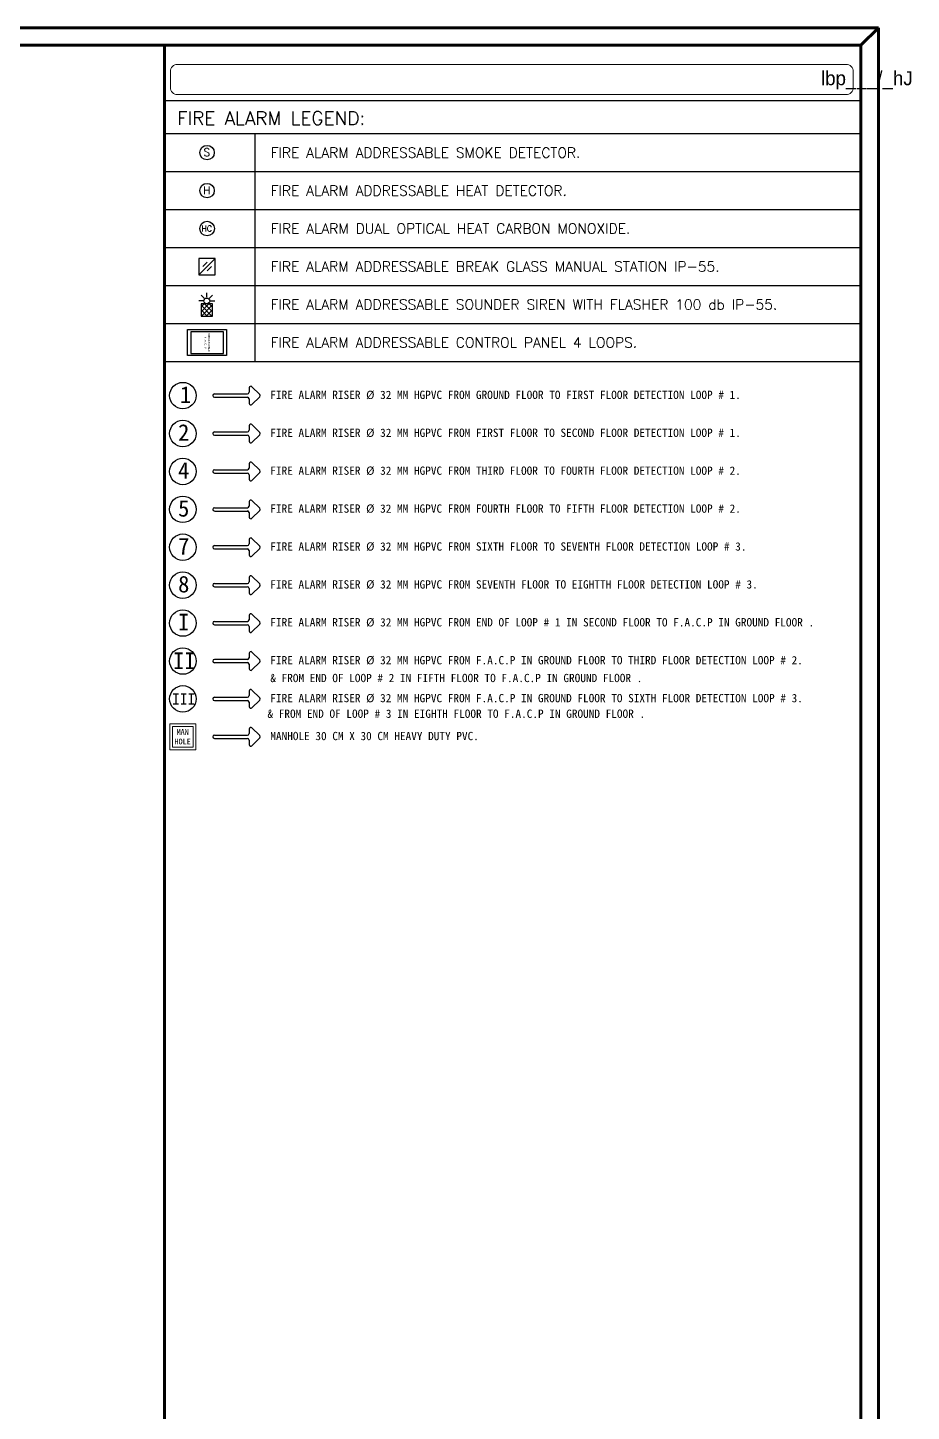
# Model space of a CAD drawing. Extents: x 845 to 946, y 417 to 812.
# Drawn here: x 921.24 to 941.77, y 534.1 to 566.22 of the extents above; entities that cross this region are included whole.
import ezdxf

# ---------------------------------------------------------------- set-up
doc = ezdxf.new("R2010")
doc.units = 0
doc.header["$MEASUREMENT"] = 0
doc.layers.get('0').update_dxf_attribs({"color": 252, "linetype": 'CONTINUOUS', "lineweight": 30})
doc.layers.add('FIRE ALRM', color=1, linetype='CONTINUOUS')
doc.layers.add('TEXT-AUS', color=3, linetype='CONTINUOUS')
for name, color, linetype, lineweight in [('UG-BORDER', 20, 'CONTINUOUS', 80), ('UG-Khartosha', 252, 'CONTINUOUS', 20), ('WIRRING', 3, 'CONTINUOUS', 13)]:
    doc.layers.add(name, color=color, linetype=linetype, lineweight=lineweight)
doc.styles.add('A', font='ROMANS.shx')
doc.styles.add('ARAB', font='sosa.shx', dxfattribs={"width": 0.9, "height": 0.07})
doc.styles.add('B', font='ROMANS', dxfattribs={"width": 0.8})

# ---------------------------------------------------------------- blocks, each defined once
blk = doc.blocks.new('A$C476D1BCC')
at = {"layer": 'UG-Khartosha', "color": 14}
blk.add_lwpolyline([(-0.15879, -0.00448), (-0.00341, -0.00448, -0.414214), (-0.00178, -0.00611), (-0.00178, -0.00985, -0.414214), (-0.00341, -0.01148), (-0.15879, -0.01148, -0.414214), (-0.16042, -0.00985), (-0.16042, -0.00611, -0.414214)], format="xyb", close=True, dxfattribs=at)
at = {"layer": 'UG-Khartosha', "style": 'ARAB'}
blk.add_text('lbp___/_hJ', height=0.003256, dxfattribs=at).set_placement((-0.00929, -0.00931))
blk = doc.blocks.new('SMOK DETEC.')
at = {"layer": 'FIRE ALRM', "color": 1}
blk.add_circle((-81102, 60801), 204, dxfattribs=at)
at = {"layer": 'FIRE ALRM', "color": 2, "style": 'B'}
blk.add_text('S', height=218, dxfattribs=at).set_placement((-81199, 60705))
blk = doc.blocks.new('HEAT DETEC.')
at = {"layer": 'FIRE ALRM'}
blk.add_circle((-81102, 59340), 204, dxfattribs=at)
at = {"layer": 'FIRE ALRM', "color": 2, "style": 'B'}
blk.add_text('H', height=218, dxfattribs=at).set_placement((-81212, 59239))
blk = doc.blocks.new('MANUAL STATION')
at = {"layer": 'FIRE ALRM', "color": 4}
for p, q in [((327, 327), (0, 0)), ((327, 327), (0, 327)), ((0, 327), (0, 0)), ((327, 327), (0, 0)), ((327, 327), (0, 327)), ((327, 0), (327, 327)), ((327, 0), (327, 327)), ((0, 0), (327, 0)), ((0, 0), (327, 0))]:
    blk.add_line(p, q, dxfattribs=at)
at = {"layer": 'FIRE ALRM', "color": 2}
for p, q in [((163, 250), (77, 163)), ((163, 250), (77, 163)), ((250, 163), (163, 77)), ((250, 163), (163, 77))]:
    blk.add_line(p, q, dxfattribs=at)
blk = doc.blocks.new('CARBON MONOXIDE')
at = {"layer": 'FIRE ALRM'}
blk.add_circle((3633858, 304639), 137, dxfattribs=at)
at = {"layer": 'FIRE ALRM', "color": 2, "style": 'B', "width": 1}
blk.add_text('HC', height=109.3, dxfattribs=at).set_placement((3633750, 304585))
blk = doc.blocks.new('F.A.C.P')
at = {"layer": 'FIRE ALRM', "color": 141, "ltscale": 0.02}
for p, q in [((143.399, -6.359), (143.399, -6.959)), ((143.799, -6.359), (143.399, -6.359)), ((143.799, -6.959), (143.799, -6.359)), ((143.399, -6.959), (143.799, -6.959))]:
    blk.add_line(p, q, dxfattribs=at)
at = {"layer": 'FIRE ALRM', "color": 1, "ltscale": 0.02}
blk.add_lwpolyline([(143.359, -6.299), (143.839, -6.299), (143.839, -7.019), (143.359, -7.019)], close=True, dxfattribs=at)
at = {"layer": 'FIRE ALRM', "color": 3, "ltscale": 0.02, "insert": (143.599, -6.604), "char_height": 0.04, "width": 0.323, "attachment_point": 2}
blk.add_mtext('{\\f@MS Mincho|b0|i0|c0|p49;\\C2;ADDRESSABLE\\PF.A.C.P}', dxfattribs=at)
blk = doc.blocks.new('SIREN')
at = {"layer": 'FIRE ALRM', "linetype": 'Continuous'}
h = blk.add_hatch(dxfattribs=at)
h.set_pattern_fill('ANSI37', color=1, scale=0.5, style=0)
h.paths.add_polyline_path([(126.92, -14.104), (126.707, -14.104), (126.707, -14.331), (126.92, -14.331)])
at = {"layer": 'FIRE ALRM', "color": 2, "ltscale": 0.02}
for p, q in [((126.766, -14.003), (126.71, -13.947)), ((126.813, -13.984), (126.813, -13.904)), ((126.861, -14.003), (126.917, -13.947)), ((126.747, -14.051), (126.667, -14.051)), ((126.88, -14.051), (126.96, -14.051))]:
    blk.add_line(p, q, dxfattribs=at)
at = {"layer": 'FIRE ALRM', "color": 4}
for p, q in [((126.707, -14.104), (126.707, -14.218)), ((126.92, -14.104), (126.707, -14.104)), ((126.707, -14.104), (126.707, -14.331)), ((126.92, -14.104), (126.707, -14.104)), ((126.92, -14.218), (126.92, -14.104)), ((126.92, -14.331), (126.92, -14.104)), ((126.707, -14.331), (126.92, -14.331))]:
    blk.add_line(p, q, dxfattribs=at)
blk.add_circle((126.813, -14.051), 0.0534, dxfattribs=at)
blk.add_circle((126.813, -14.051), 0.0534, dxfattribs=at)

msp = doc.modelspace()

# ---------------------------------------------------------------- linework, layer by layer
at = {"layer": 'FIRE ALRM', "color": 170, "ltscale": 0.02}
for p, q in [((925.578, 557.717), (926.347, 557.717)), ((925.578, 557.64), (926.347, 557.64)), ((926.385, 557.858), (926.385, 557.756)), ((926.63, 557.706), (926.451, 557.885)), ((926.451, 557.472), (926.63, 557.651)), ((926.385, 557.602), (926.385, 557.499)), ((926.385, 556.978), (926.385, 556.876)), ((926.63, 556.826), (926.451, 557.005)), ((925.578, 556.837), (926.347, 556.837)), ((925.578, 556.76), (926.347, 556.76)), ((926.385, 556.722), (926.385, 556.619)), ((926.451, 556.592), (926.63, 556.771)), ((926.385, 556.098), (926.385, 555.996)), ((926.63, 555.946), (926.451, 556.125)), ((925.578, 555.957), (926.347, 555.957)), ((925.578, 555.88), (926.347, 555.88)), ((926.385, 555.842), (926.385, 555.739)), ((926.451, 555.712), (926.63, 555.891)), ((925.578, 555.077), (926.347, 555.077)), ((926.385, 555.218), (926.385, 555.115)), ((926.63, 555.066), (926.451, 555.245)), ((925.578, 555), (926.347, 555)), ((926.385, 554.962), (926.385, 554.859)), ((926.451, 554.832), (926.63, 555.011)), ((925.578, 554.197), (926.347, 554.197)), ((925.578, 554.12), (926.347, 554.12)), ((926.385, 554.338), (926.385, 554.235)), ((926.385, 554.082), (926.385, 553.979)), ((926.63, 554.186), (926.451, 554.365)), ((926.451, 553.952), (926.63, 554.131)), ((926.385, 553.458), (926.385, 553.355)), ((926.63, 553.306), (926.451, 553.485)), ((925.578, 553.317), (926.347, 553.317)), ((925.578, 553.24), (926.347, 553.24)), ((926.385, 553.202), (926.385, 553.099)), ((926.451, 553.072), (926.63, 553.251)), ((926.385, 552.578), (926.385, 552.475)), ((926.63, 552.426), (926.451, 552.605)), ((925.578, 552.437), (926.347, 552.437)), ((925.578, 552.36), (926.347, 552.36)), ((926.385, 552.322), (926.385, 552.219)), ((926.451, 552.192), (926.63, 552.371)), ((925.578, 551.557), (926.347, 551.557)), ((926.385, 551.698), (926.385, 551.595)), ((926.63, 551.546), (926.451, 551.725)), ((925.578, 551.48), (926.347, 551.48)), ((926.385, 551.442), (926.385, 551.339)), ((926.451, 551.312), (926.63, 551.491)), ((925.578, 550.677), (926.347, 550.677)), ((925.578, 550.6), (926.347, 550.6)), ((926.385, 550.818), (926.385, 550.715)), ((926.385, 550.562), (926.385, 550.459)), ((926.63, 550.666), (926.451, 550.845)), ((926.451, 550.432), (926.63, 550.611)), ((926.385, 549.938), (926.385, 549.835)), ((926.63, 549.786), (926.451, 549.965)), ((925.578, 549.797), (926.347, 549.797)), ((925.578, 549.72), (926.347, 549.72)), ((926.385, 549.682), (926.385, 549.579)), ((926.451, 549.552), (926.63, 549.731))]:
    msp.add_line(p, q, dxfattribs=at)
at = {"layer": 'FIRE ALRM', "color": 3, "ltscale": 0.02}
for centre in [(924.847, 557.679), (924.847, 556.799), (924.847, 555.919), (924.847, 555.039), (924.847, 554.159), (924.847, 553.279), (924.847, 552.399), (924.847, 551.518), (924.847, 550.638)]:
    msp.add_circle(centre, 0.308, dxfattribs=at)
at = {"layer": 'FIRE ALRM', "color": 170, "ltscale": 0.02}
for centre, radius, start, end in [((925.578, 557.679), 0.0385, 90, 180), ((925.578, 557.679), 0.0385, 180, 270), ((926.347, 557.756), 0.0385, 270, 0), ((926.347, 557.602), 0.0385, 0, 90), ((926.423, 557.858), 0.0384, 45, 180), ((926.603, 557.679), 0.0385, 315, 45), ((926.423, 557.499), 0.0385, 180, 315), ((926.423, 556.978), 0.0384, 45, 180), ((925.578, 556.799), 0.0385, 90, 180), ((925.578, 556.799), 0.0385, 180, 270), ((926.347, 556.876), 0.0385, 270, 0), ((926.347, 556.722), 0.0385, 0, 90), ((926.603, 556.799), 0.0385, 315, 45), ((926.423, 556.619), 0.0385, 180, 315), ((926.423, 556.098), 0.0384, 45, 180), ((925.578, 555.919), 0.0385, 90, 180), ((925.578, 555.919), 0.0385, 180, 270), ((926.347, 555.996), 0.0385, 270, 0), ((926.347, 555.842), 0.0385, 0, 90), ((926.423, 555.739), 0.0385, 180, 315), ((926.603, 555.919), 0.0385, 315, 45), ((925.578, 555.039), 0.0385, 90, 180), ((925.578, 555.039), 0.0385, 180, 270), ((926.347, 555.115), 0.0385, 270, 0), ((926.423, 555.218), 0.0384, 45, 180), ((926.603, 555.039), 0.0385, 315, 45), ((926.347, 554.962), 0.0385, 0, 90), ((926.423, 554.859), 0.0385, 180, 315), ((925.578, 554.159), 0.0385, 90, 180), ((925.578, 554.159), 0.0385, 180, 270), ((926.347, 554.235), 0.0385, 270, 0), ((926.347, 554.082), 0.0385, 0, 90), ((926.423, 554.338), 0.0384, 45, 180), ((926.603, 554.159), 0.0385, 315, 45), ((926.423, 553.979), 0.0385, 180, 315), ((926.423, 553.458), 0.0384, 45, 180), ((925.578, 553.279), 0.0385, 90, 180), ((925.578, 553.279), 0.0385, 180, 270), ((926.347, 553.355), 0.0385, 270, 0), ((926.347, 553.202), 0.0385, 0, 90), ((926.603, 553.279), 0.0385, 315, 45), ((926.423, 553.099), 0.0385, 180, 315), ((926.347, 552.475), 0.0385, 270, 0), ((926.423, 552.578), 0.0384, 45, 180), ((925.578, 552.399), 0.0385, 90, 180), ((925.578, 552.399), 0.0385, 180, 270), ((926.347, 552.322), 0.0385, 0, 90), ((926.423, 552.219), 0.0385, 180, 315), ((926.603, 552.399), 0.0385, 315, 45), ((925.578, 551.518), 0.0385, 90, 180), ((925.578, 551.518), 0.0385, 180, 270), ((926.347, 551.595), 0.0385, 270, 0), ((926.423, 551.698), 0.0384, 45, 180), ((926.603, 551.518), 0.0385, 315, 45), ((926.347, 551.442), 0.0385, 0, 90), ((926.423, 551.339), 0.0385, 180, 315), ((925.578, 550.638), 0.0385, 90, 180), ((925.578, 550.638), 0.0385, 180, 270), ((926.347, 550.715), 0.0385, 270, 0), ((926.347, 550.562), 0.0385, 0, 90), ((926.423, 550.818), 0.0384, 45, 180), ((926.603, 550.638), 0.0385, 315, 45), ((926.423, 550.459), 0.0385, 180, 315), ((926.423, 549.938), 0.0384, 45, 180), ((925.578, 549.758), 0.0385, 90, 180), ((925.578, 549.758), 0.0385, 180, 270), ((926.347, 549.835), 0.0385, 270, 0), ((926.347, 549.682), 0.0385, 0, 90), ((926.423, 549.579), 0.0385, 180, 315), ((926.603, 549.758), 0.0385, 315, 45)]:
    msp.add_arc(centre, radius, start, end, dxfattribs=at)
at = {"layer": 'TEXT-AUS', "color": 6}
for p, q in [((940.586, 564.519), (924.418, 564.519)), ((924.418, 564.519), (924.418, 558.471)), ((940.586, 564.519), (940.586, 558.471)), ((924.418, 563.76), (940.586, 563.76)), ((926.518, 563.76), (926.519, 558.471)), ((924.418, 562.879), (940.586, 562.879)), ((924.418, 561.997), (940.586, 561.997)), ((924.418, 561.115), (940.358, 561.115)), ((924.418, 561.115), (940.358, 561.115)), ((924.418, 561.115), (940.586, 561.115)), ((924.418, 560.234), (940.586, 560.234)), ((924.418, 559.352), (940.358, 559.352)), ((924.418, 559.352), (940.586, 559.352)), ((924.418, 558.471), (940.586, 558.471))]:
    msp.add_line(p, q, dxfattribs=at)
at = {"layer": 'UG-BORDER'}
for p, q in [((941.002, 566.22), (845.002, 566.22)), ((941.002, 566.22), (940.597, 565.816)), ((941.002, 499.52), (941.002, 566.22)), ((940.597, 565.816), (845.406, 565.816)), ((924.419, 499.925), (924.419, 565.816)), ((940.597, 499.925), (940.597, 565.816))]:
    msp.add_line(p, q, dxfattribs=at)
at = {"layer": 'WIRRING', "color": 1}
for p, q in [((924.547, 550.058), (925.147, 550.058)), ((924.547, 550.058), (924.547, 549.458)), ((925.147, 550.058), (925.147, 549.458)), ((925.147, 549.458), (924.547, 549.458))]:
    msp.add_line(p, q, dxfattribs=at)
msp.add_lwpolyline([(925.087, 549.998), (924.607, 549.998), (924.607, 549.518), (925.087, 549.518)], close=True, dxfattribs=at)

# ---------------------------------------------------------------- block references
at = {"xscale": 99.99999999997229, "yscale": 99.99999999997229, "zscale": 99.99999999997229}
msp.add_blockref('A$C476D1BCC', (940.597, 565.816), dxfattribs=at)
at = {"layer": 'FIRE ALRM', "color": 4}
for name, p, xscale, yscale, zscale in [('SMOK DETEC.', (992.142, 513.29), 0.0008228375173758, 0.0008228375173758, 0.0008228375173758), ('HEAT DETEC.', (992.142, 513.611), 0.0008228375173758, 0.0008228375173758, 0.0008228375173758), ('MANUAL STATION', (925.22, 560.486), 0.0011519725244398, 0.0011519725244398, 0.0011519725244398)]:
    msp.add_blockref(name, p, dxfattribs=dict(at, xscale=xscale, yscale=yscale, zscale=zscale))
at = {"layer": 'FIRE ALRM', "xscale": 0.0012302270470173, "yscale": 0.0012302270470173, "zscale": 0.0012302270470173}
msp.add_blockref('CARBON MONOXIDE', (-3545.062, 186.781), dxfattribs=at)
at = {"layer": 'FIRE ALRM', "color": 3, "xscale": 1.25928487702606, "yscale": 1.25928487702606, "zscale": 1.25928487702606, "rotation": 270}
msp.add_blockref('F.A.C.P', (933.795, 739.743), dxfattribs=at)
at = {"layer": 'WIRRING', "color": 3, "xscale": 1.25928487702606, "yscale": 1.25928487702606, "zscale": 1.25928487702606}
msp.add_blockref('SIREN', (765.708, 577.571), dxfattribs=at)

# ---------------------------------------------------------------- texts
at = {"layer": 'FIRE ALRM', "color": 7, "ltscale": 0.02, "attachment_point": 1}
for s, insert, char_height, width in [('{\\f@MS Mincho|b0|i0|c0|p49;1}', (924.778, 557.895), 0.38491, 0.19334), ('{\\f@MS Mincho|b0|i0|c0|p49;\\C32;FIRE ALARM RISER %%C 32 MM HGPVC FROM GROUND FLOOR TO FIRST FLOOR DETECTION LOOP # 1.}', (926.877, 557.793), 0.192457, 11.67202), ('{\\f@MS Mincho|b0|i0|c0|p49;2}', (924.735, 557.015), 0.38491, 0.19334), ('{\\f@MS Mincho|b0|i0|c0|p49;\\C32;FIRE ALARM RISER %%C 32 MM HGPVC FROM FIRST FLOOR TO SECOND FLOOR DETECTION LOOP # 1.}', (926.877, 556.913), 0.192457, 11.67202), ('{\\f@MS Mincho|b0|i0|c0|p49;4}', (924.735, 556.135), 0.38491, 0.19334), ('{\\f@MS Mincho|b0|i0|c0|p49;\\C32;FIRE ALARM RISER %%C 32 MM HGPVC FROM THIRD FLOOR TO FOURTH FLOOR DETECTION LOOP # 2.}', (926.877, 556.033), 0.192457, 11.69336), ('{\\f@MS Mincho|b0|i0|c0|p49;5}', (924.735, 555.255), 0.38491, 0.19334), ('{\\f@MS Mincho|b0|i0|c0|p49;\\C32;FIRE ALARM RISER %%C 32 MM HGPVC FROM FOURTH FLOOR TO FIFTH FLOOR DETECTION LOOP # 2.}', (926.877, 555.153), 0.192457, 11.67733), ('{\\f@MS Mincho|b0|i0|c0|p49;7}', (924.735, 554.375), 0.38491, 0.19334), ('{\\f@MS Mincho|b0|i0|c0|p49;\\C32;FIRE ALARM RISER %%C 32 MM HGPVC FROM SIXTH FLOOR TO SEVENTH FLOOR DETECTION LOOP # 3.}', (926.877, 554.273), 0.192457, 11.81946), ('{\\f@MS Mincho|b0|i0|c0|p49;8}', (924.735, 553.495), 0.38491, 0.19334), ('{\\f@MS Mincho|b0|i0|c0|p49;\\C32;FIRE ALARM RISER %%C 32 MM HGPVC FROM SEVENTH FLOOR TO EIGHTTH FLOOR DETECTION LOOP # 3.}', (926.877, 553.393), 0.192457, 12.03812), ('{\\f@MS Mincho|b0|i0|c0|p49;I}', (924.735, 552.614), 0.38491, 0.19334), ('{\\f@MS Mincho|b0|i0|c0|p49;\\C32;FIRE ALARM RISER %%C 32 MM HGPVC FROM END OF LOOP # 1 IN SECOND FLOOR TO F.A.C.P IN GROUND FLOOR .}', (926.877, 552.513), 0.192457, 13.51131), ('{\\f@MS Mincho|b0|i0|c0|p49;II}', (924.62, 551.716), 0.38491, 0.19334), ('{\\f@MS Mincho|b0|i0|c0|p49;\\C32;FIRE ALARM RISER %%C 32 MM HGPVC FROM F.A.C.P IN GROUND FLOOR TO THIRD FLOOR DETECTION LOOP # 2.}', (926.877, 551.633), 0.192457, 13.36485), ('{\\f@MS Mincho|b0|i0|c0|p49;\\C32;& FROM END OF LOOP # 2 IN FIFTH FLOOR TO F.A.C.P IN GROUND FLOOR .}', (926.877, 551.22), 0.19246, 13.36485), ('{\\f@MS Mincho|b0|i0|c0|p49;III}', (924.595, 550.769), 0.264, 0.19334), ('{\\f@MS Mincho|b0|i0|c0|p49;\\C32;FIRE ALARM RISER %%C 32 MM HGPVC FROM F.A.C.P IN GROUND FLOOR TO SIXTH FLOOR DETECTION LOOP # 3.}', (926.877, 550.753), 0.192457, 13.6175), ('{\\f@MS Mincho|b0|i0|c0|p49;\\C32;& FROM END OF LOOP # 3 IN EIGHTH FLOOR TO F.A.C.P IN GROUND FLOOR .}', (926.811, 550.391), 0.19246, 13.23041), ('{\\f@MS Mincho|b0|i0|c0|p49;\\C32;MANHOLE 30 CM X 30 CM HEAVY DUTY PVC.}', (926.877, 549.873), 0.19246, 5.20885)]:
    msp.add_mtext(s, dxfattribs=dict(at, insert=insert, char_height=char_height, width=width))
at = {"layer": 'FIRE ALRM', "color": 5, "ltscale": 0.02, "insert": (924.841, 549.937), "char_height": 0.13284, "width": 0.39459, "attachment_point": 2}
msp.add_mtext('{\\f@MS Mincho|b0|i0|c0|p49;MAN\\PHOLE}', dxfattribs=at)
at = {"layer": 'TEXT-AUS', "color": 4, "style": 'A'}
msp.add_text('FIRE ALARM LEGEND:', height=0.31362, dxfattribs=at).set_placement((924.713, 563.963))
at = {"layer": 'TEXT-AUS', "color": 3, "style": 'A'}
for s, p in [('FIRE ALARM ADDRESSABLE SMOKE DETECTOR.  ', (926.885, 563.201)), ('FIRE ALARM ADDRESSABLE HEAT DETECTOR.  ', (926.885, 562.32)), ('FIRE ALARM DUAL OPTICAL HEAT CARBON MONOXIDE.  ', (926.886, 561.439)), ('FIRE ALARM ADDRESSABLE BREAK GLASS MANUAL STATION IP-55.  ', (926.884, 560.557)), ('FIRE ALARM ADDRESSABLE SOUNDER SIREN WITH FLASHER 100 db IP-55.  ', (926.884, 559.675)), ('FIRE ALARM ADDRESSABLE CONTROL PANEL 4 LOOPS.  ', (926.884, 558.794))]:
    msp.add_text(s, height=0.2351, dxfattribs=at).set_placement(p)

doc.saveas('drawing.dxf')
